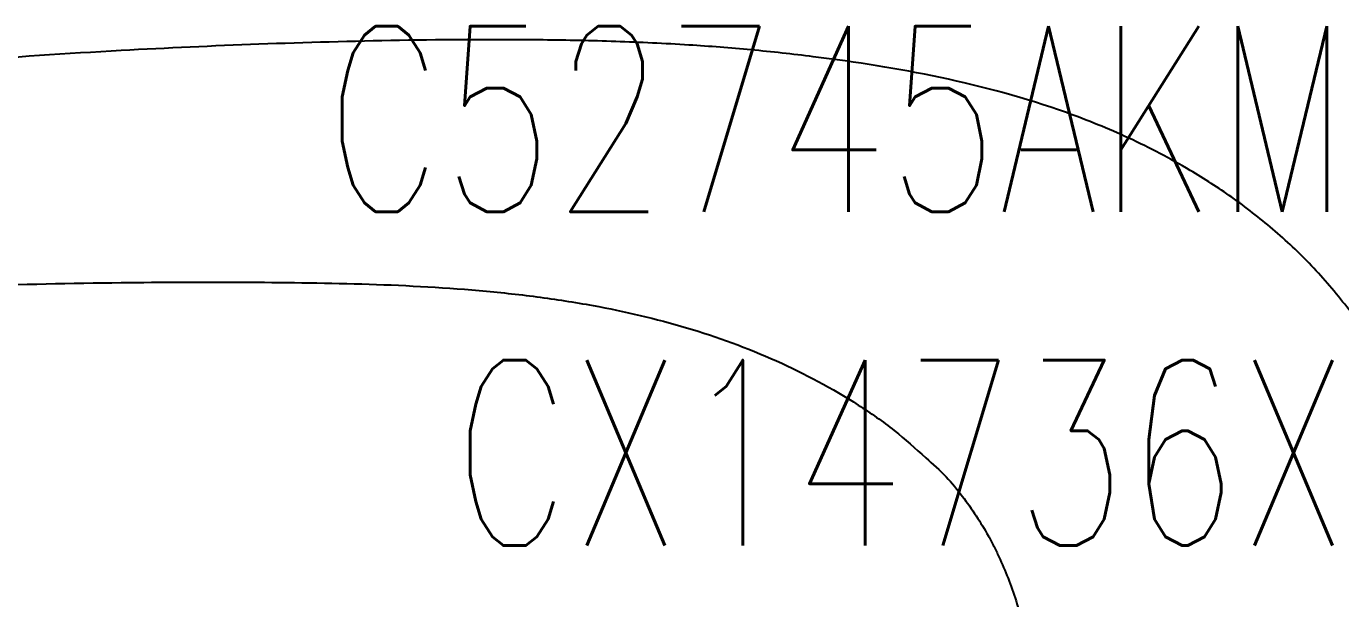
# Model space of a CAD drawing. Extents: x -160106 to 966792, y -663931 to 1550022.
# Drawn here: x -30663.8 to -30589.3, y -86498.3 to -86465.9 of the extents above; entities that cross this region are included whole.
import ezdxf
from ezdxf.enums import TextEntityAlignment as Align

# ---------------------------------------------------------------- set-up
doc = ezdxf.new("R2010")
doc.units = 0
for name, color, linetype in [('!ZN1-填充-8', 8, 'Continuous'), ('!ZN1-文字-7', 7, 'Continuous'), ('!ZN4-配件-11', 11, 'Continuous')]:
    doc.layers.add(name, color=color, linetype=linetype)
doc.styles.add('ZNTextStyle', font='ROMANS.shx', dxfattribs={"width": 0.7, "bigfont": 'CHINESE.shx'})

# ---------------------------------------------------------------- blocks, each defined once
blk = doc.blocks.new('*U3643')
at = {"layer": '!ZN4-配件-11', "linetype": 'Continuous'}
for points, knots in [([(-23.397, 73.45), (-23.414, 74.109), (-23.486, 75.423), (-23.452, 77.397), (-23.354, 79.036), (-23.229, 80.343), (-22.942, 82.298), (-22.48, 84.569), (-21.679, 87.099), (-20.871, 89.291), (-19.766, 91.75), (-18.347, 94.464), (-16.935, 96.621), (-15.77, 98.332), (-14.508, 99.963), (-12.869, 101.923), (-10.663, 103.982), (-8.358, 105.781), (-5.643, 107.524), (-2.52, 109.157), (2.163, 111.066), (8.146, 112.671), (14.16, 113.607), (18.918, 114.132), (22.649, 114.421), (26.578, 114.606), (32.042, 114.715), (38.778, 114.679), (46.739, 114.457), (55.085, 114.077), (63.793, 113.496), (72.871, 112.613), (81.828, 111.527), (89.663, 110.399), (96.41, 109.297), (101.132, 108.486), (104.9, 107.815), (108.034, 107.266), (110.219, 106.849), (111.464, 106.607)], [0, 0, 0, 0, 1.977037, 3.948052, 5.917018, 6.901742, 7.887262, 11.842355, 13.835947, 15.844082, 18.847473, 21.916632, 25.020353, 26.57546, 28.127566, 31.206184, 34.227076, 37.159057, 39.970376, 43.894078, 47.713839, 55.120832, 62.412732, 65.954207, 69.482311, 73.635118, 77.752979, 85.876203, 93.841788, 101.644684, 110.939247, 120.020234, 129.003374, 138.004654, 143.765404, 149.510053, 152.379356, 155.24829, 159.052787, 159.052787, 159.052787, 159.052787]), ([(109.652, 95.926), (108.472, 96.131), (106.365, 96.486), (103.33, 96.968), (99.62, 97.526), (94.98, 98.165), (88.339, 98.968), (80.618, 99.736), (71.85, 100.378), (63.17, 100.781), (55.148, 100.959), (47.769, 100.975), (41.008, 100.906), (35.439, 100.63), (31.074, 100.162), (28.036, 99.693), (25.203, 99.105), (21.699, 98.179), (17.483, 96.644), (13.595, 94.558), (10.821, 92.627), (9.23, 91.19), (7.887, 90.006), (6.967, 88.867), (6.165, 87.749), (5.59, 86.787), (5.177, 86.008), (4.792, 85.216), (4.358, 84.192), (3.906, 82.91), (3.562, 81.711), (3.303, 80.612), (3.044, 79.297), (2.876, 78.123), (2.77, 77.104), (2.709, 76.414), (2.652, 75.546), (2.612, 74.5), (2.603, 73.8), (2.603, 73.45)], [0, 0, 0, 0, 3.593924, 6.407236, 9.22132, 14.846684, 20.459497, 29.288197, 38.120123, 46.832884, 55.352132, 62.189884, 68.969243, 75.63594, 78.907546, 82.133462, 84.854174, 87.584157, 93.002819, 98.271992, 100.771079, 103.120125, 104.70276, 106.131506, 107.499059, 108.829672, 109.488342, 110.146144, 111.469619, 112.82182, 114.223496, 115.207828, 116.207358, 118.245403, 118.761866, 119.280522, 120.323236, 121.371177, 122.421813, 122.421813, 122.421813, 122.421813])]:
    blk.add_open_spline(points, degree=3, knots=knots, dxfattribs=at)
blk = doc.blocks.new('20210830172413')
at = {"layer": '!ZN1-文字-7', "ltscale": 30, "style": 'ZNTextStyle', "width": 0.7}
for s, p in [('C52745AKM', (-324.005, 123.051)), ('CX14736X', (-324.005, 104.151))]:
    blk.add_text(s, height=10.5, dxfattribs=at).set_placement(p, align=Align.MIDDLE_RIGHT)

msp = doc.modelspace()

# ---------------------------------------------------------------- block references
at = {"layer": '!ZN1-填充-8', "xscale": -1}
msp.add_blockref('*U3643', (-30603.799, -86581.374), dxfattribs=at)
at = {"layer": '!ZN1-文字-7', "ltscale": 30}
msp.add_blockref('20210830172413', (-30264.859, -86594.224), dxfattribs=at)

doc.saveas('drawing.dxf')
